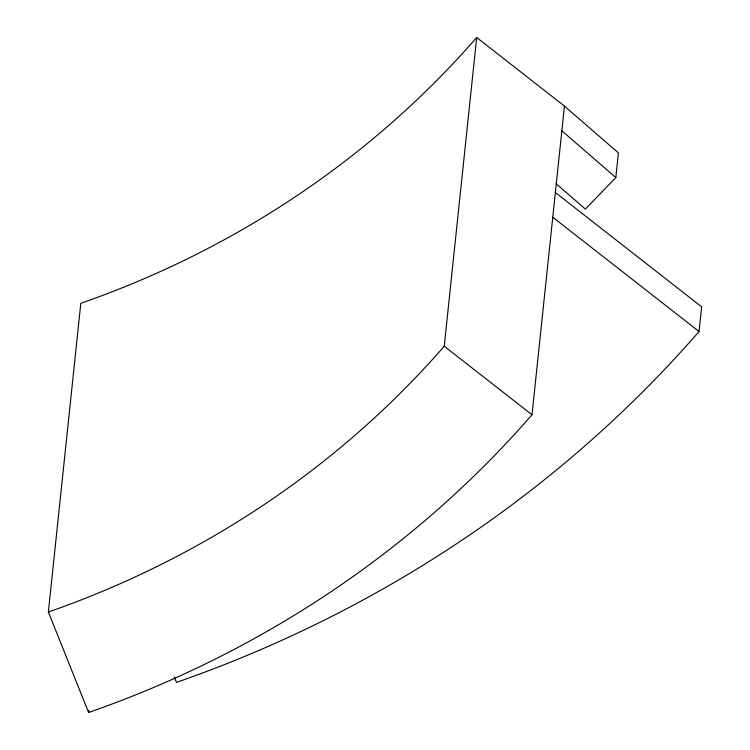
<?xml version="1.0" encoding="UTF-8"?>
<svg xmlns="http://www.w3.org/2000/svg" width="750" height="750" viewBox="0 0 750 750"><rect width="100%" height="100%" fill="white"/><g stroke="black" fill="none" stroke-linecap="round" stroke-linejoin="round"><path stroke-width="1.12" d="M564.45 106.087L532.003 414.788A1057.125 998.325 6 0 1 88.622 712.5L48.366 612.019L80.812 303.309A943.866 891.366 6 0 0 476.691 37.5L564.45 106.087L618.422 152.916L615.834 177.609L585.356 209.081L556.163 183.75M88.622 712.5L88.866 710.175M48.366 612.019A943.866 891.366 6 0 0 444.244 346.209L476.691 37.5M174.3 676.959L176.475 682.397A1245.9 1176.6 6 0 0 699.038 331.528L701.634 306.834L555.366 192.525M552.769 217.219L699.038 331.528M444.244 346.209L532.003 414.788M561.853 130.781L615.834 177.609"/></g></svg>
